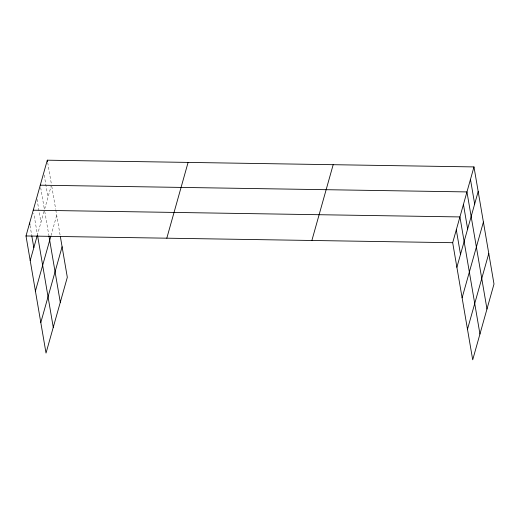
<?xml version="1.0" encoding="UTF-8"?>
<svg xmlns="http://www.w3.org/2000/svg" width="520" height="520" viewBox="0 0 520 520"><rect width="100%" height="100%" fill="white"/><g stroke="black" fill="none" stroke-linecap="round" stroke-linejoin="round"><path stroke-width="0.39" stroke-dasharray="2.6 1.95" d="M44.031 211.341L37.44 234.786L33.781 213.375M44.688 208.994L51.057 186.329M51.005 235.625L56.719 215.306M47.704 162.565L51.5 184.769M51.759 186.297L55.673 209.196M55.802 209.963L60.08 234.969M44.187 175.071L47.983 197.269M40.677 187.571L44.337 208.982M44.733 211.302L48.776 234.969M37.024 199.284L40.956 222.281M30.03 225.466L31.655 234.982"/><path stroke-width="0.78" d="M60.346 236.542L67.314 277.303L46.02 353.087L26 235.969L47.294 160.186L473.98 166.914L494 284.031L472.706 359.814L452.686 242.697L473.98 166.914M30.199 260.553L37.232 235.541M35.419 291.089L50.785 236.405M40.801 322.55L62.095 246.766M166.803 238.192L188.103 162.403M311.877 240.474L333.177 164.691M456.885 267.28L478.185 191.497M462.104 297.817L483.405 222.034M467.487 329.277L488.781 253.494M40.268 185.192L466.954 191.919L486.974 309.043M33.241 210.203L459.927 216.931L479.947 334.048M26 235.969L452.686 242.697M470.47 179.413L474.669 203.996M463.437 204.425L467.643 229.008M456.307 229.814L460.506 254.397M47.294 160.186L47.567 161.772M48.906 235.736L60.288 302.315M37.57 235.547L53.261 327.32M29.62 223.087L29.894 224.672M31.791 235.775L33.82 247.669"/></g></svg>
